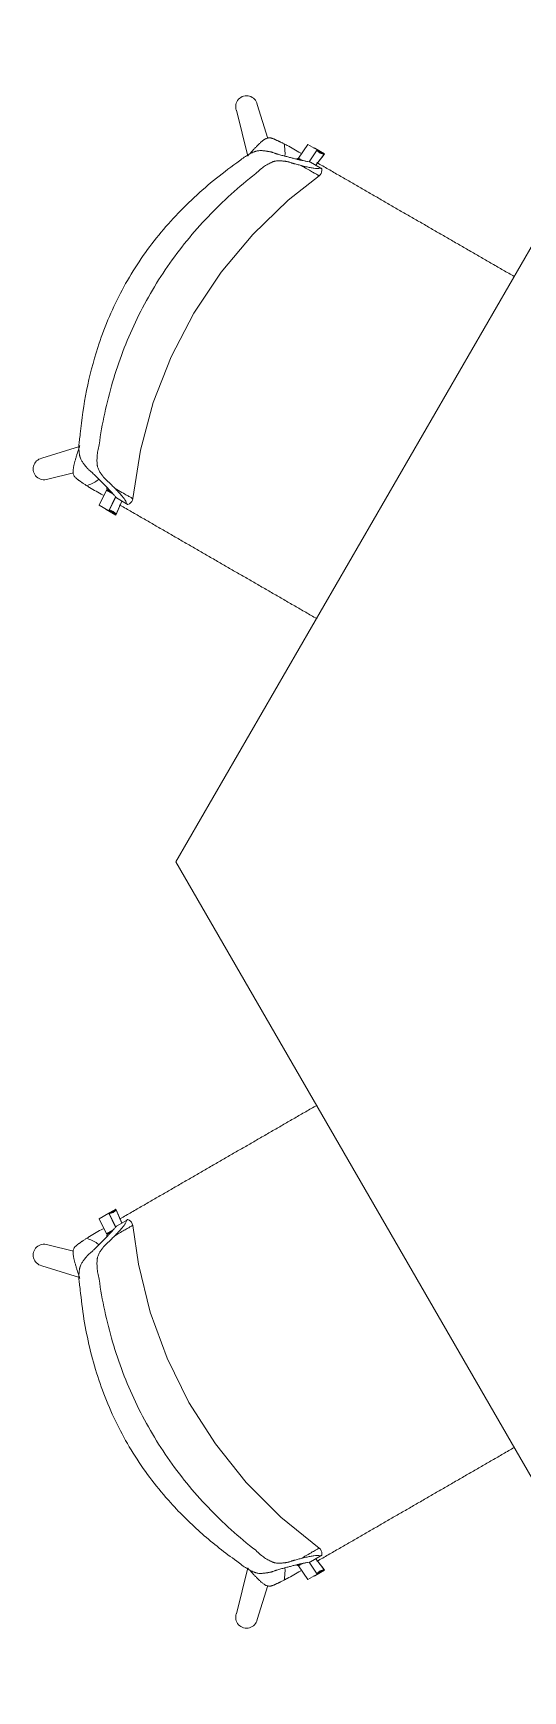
# Model space of a CAD drawing. Header units: millimetres. Extents: x 155927 to 326028, y -36033 to 97293.
# Drawn here: x 175609 to 176197, y 19886 to 21878 of the extents above; entities that cross this region are included whole.
import ezdxf

# ---------------------------------------------------------------- set-up
doc = ezdxf.new("R2010")
doc.units = ezdxf.units.MM
doc.header["$MEASUREMENT"] = 0
doc.layers.add('I-FURN', color=8, linetype='CONTINUOUS', lineweight=9)

msp = doc.modelspace()

# ---------------------------------------------------------------- linework, layer by layer
at = {"layer": 'I-FURN'}
for p, q in [((176355.3, 21877.9), (175780.3, 20882)), ((175890.8, 21751.5), (175877.9, 21792.3)), ((175852.8, 21785.2), (175866.6, 21730.3)), ((175927.4, 21727.8), (175938.5, 21744.3)), ((175938.5, 21744.3), (175950.1, 21737.6)), ((175950.1, 21737.6), (175940.4, 21723.2)), ((175958.7, 21733.1), (175947.1, 21739.7)), ((175948.3, 21719.2), (175958.7, 21733.1)), ((175948.4, 21719.2), (175958.2, 21732.3)), ((175929.5, 21725.4), (175926.9, 21726.9)), ((175932.5, 21724.8), (175927.4, 21727.8)), ((175941.9, 21722.9), (175953.7, 21716.1)), ((175955.2, 21710.7), (175955.6, 21712.9)), ((175955.6, 21712.9), (175955.5, 21715.1)), ((175915.2, 21677.1), (175952.3, 21706.4)), ((175952.3, 21706.4), (175953.6, 21707.7)), ((175953.6, 21707.7), (175954.7, 21709.3)), ((175954.7, 21709.3), (175955.2, 21710.7)), ((175872.5, 21636.1), (175915.2, 21677.1)), ((175834.6, 21590.8), (175872.5, 21636.1)), ((175801.8, 21541.6), (175834.6, 21590.8)), ((175774.4, 21489.1), (175801.8, 21541.6)), ((175752.9, 21434.1), (175774.4, 21489.1)), ((175737.5, 21377), (175752.9, 21434.1)), ((175664.6, 21381.4), (175619.1, 21367.1)), ((175728.4, 21318.6), (175737.5, 21377)), ((175626.2, 21342), (175657, 21349.7)), ((175688.2, 21310.8), (175697, 21328.7)), ((175697, 21328.7), (175704.6, 21324.3)), ((175697.5, 21329.5), (175702.6, 21326.5)), ((175707.8, 21320.6), (175699.7, 21304.1)), ((175707.9, 21320.5), (175700.2, 21304.9)), ((175708, 21298.9), (175715.2, 21315.7)), ((175708.5, 21299.8), (175715.3, 21315.7)), ((175708.9, 21319.4), (175720.7, 21312.5)), ((175726.1, 21313.9), (175724.4, 21312.4)), ((175727.1, 21315.1), (175726.1, 21313.9)), ((175727.9, 21316.8), (175727.1, 21315.1)), ((175728.4, 21318.6), (175727.9, 21316.8)), ((175699.7, 21304.1), (175688.2, 21310.8)), ((175696.4, 21305.6), (175708, 21298.9)), ((175724.4, 21312.4), (175722.5, 21311.5)), ((175780.3, 20882), (176355.4, 19886.1)), ((175688.2, 20453.2), (175699.7, 20459.9)), ((175708, 20465), (175696.4, 20458.4)), ((175699.7, 20459.9), (175707.8, 20443.4)), ((175700.2, 20459.1), (175707.9, 20443.5)), ((175715.2, 20448.2), (175708, 20465)), ((175715.3, 20448.3), (175708.5, 20464.2)), ((175697, 20435.3), (175688.2, 20453.2)), ((175704.6, 20439.7), (175697, 20435.3)), ((175702.6, 20437.5), (175697.5, 20434.5)), ((175720.7, 20451.4), (175708.9, 20444.6)), ((175722.5, 20452.5), (175724.2, 20451.7)), ((175724.2, 20451.7), (175725.7, 20450.5)), ((175725.7, 20450.5), (175726.7, 20449.4)), ((175726.7, 20449.4), (175727.8, 20447.4)), ((175727.8, 20447.4), (175728.4, 20445.4)), ((175735.2, 20398.6), (175728.4, 20445.4)), ((175657, 20414.3), (175626.2, 20422)), ((175619.1, 20396.9), (175664.6, 20382.6)), ((175749.4, 20341.2), (175735.2, 20398.6)), ((175769.7, 20285.6), (175749.4, 20341.2)), ((175795.9, 20232.6), (175769.7, 20285.6)), ((175827.6, 20182.7), (175795.9, 20232.6)), ((175864.6, 20136.6), (175827.6, 20182.7)), ((175906.3, 20094.7), (175864.6, 20136.6)), ((175952.3, 20057.6), (175906.3, 20094.7)), ((175926.9, 20037), (175929.5, 20038.5)), ((175927.4, 20036.2), (175932.5, 20039.2)), ((175940.4, 20040.8), (175950.1, 20026.3)), ((175953.7, 20047.9), (175941.9, 20041.1)), ((175958.7, 20030.9), (175948.3, 20044.8)), ((175958.2, 20031.7), (175948.4, 20044.8)), ((175953.8, 20056.1), (175952.3, 20057.6)), ((175954.9, 20054.1), (175953.8, 20056.1)), ((175955.4, 20052.7), (175954.9, 20054.1)), ((175955.6, 20050.8), (175955.4, 20052.7)), ((175955.5, 20048.9), (175955.6, 20050.8)), ((175866.6, 20033.7), (175852.8, 19978.7)), ((175938.5, 20019.7), (175927.4, 20036.2)), ((175950.1, 20026.3), (175938.5, 20019.7)), ((175947.1, 20024.2), (175958.7, 20030.9)), ((175877.9, 19971.6), (175890.8, 20012.5))]:
    msp.add_line(p, q, dxfattribs=at)
for centre, start, end in [((175865.1, 21789.6), 11.9662, 199.5824), ((175621.8, 21354.3), 101.9896, 289.6059), ((175621.8, 20409.7), 70.3941, 258.0104), ((175865.1, 19974.4), 160.4176, 348.0338)]:
    msp.add_arc(centre, 13.1, start, end, dxfattribs=at)
for centre, major_axis, start_param, end_param in [((175950.7, 21756.7), (-8.7, -15.1), 0.238848, 0.322489), ((175961.7, 21749.2), (-8.7, -15.1), 6.026179, 6.605675), ((175962.2, 21750), (-8.7, -15.1), 6.026179, 6.605675), ((175695.1, 21287.4), (-8.7, -15.1), 2.819103, 3.398599), ((175695.6, 21288.2), (-8.7, -15.1), 2.819103, 3.398599), ((175695.1, 20476.6), (-8.7, 15.1), 2.884586, 3.464082), ((175695.6, 20475.8), (-8.7, 15.1), 2.884586, 3.464082), ((175950.7, 20007.3), (-8.7, 15.1), 5.960696, 6.044337), ((175961.7, 20014.7), (-8.7, 15.1), 5.960696, 6.540192), ((175962.2, 20013.9), (-8.7, 15.1), 5.960696, 6.540192)]:
    msp.add_ellipse(centre, major_axis=major_axis, ratio=0.978487, start_param=start_param, end_param=end_param, dxfattribs=at)
for points, knots in [([(175866.8, 21730.7), (175868.4, 21732.4), (175870.9, 21735.3), (175874, 21738.6), (175875.8, 21740.4), (175877.1, 21741.8), (175878.3, 21743), (175879.5, 21744.2), (175880.7, 21745.3), (175882, 21746.5), (175883.4, 21747.8), (175884.8, 21748.9), (175886, 21749.8), (175886.9, 21750.4), (175887.6, 21750.8), (175888.3, 21751.1), (175889.3, 21751.6), (175890.6, 21752), (175892, 21752.1), (175893.4, 21752.1), (175894.7, 21751.8), (175896, 21751.5), (175897.2, 21751), (175898, 21750.7), (175898.5, 21750.5), (175898.8, 21750.4), (175899.2, 21750.2), (175899.7, 21750), (175900.5, 21749.6), (175901.6, 21749.1), (175902.7, 21748.6), (175903.6, 21748.1), (175904.3, 21747.8), (175905.1, 21747.4), (175906.1, 21746.9), (175907.8, 21746.1), (175909.3, 21745.3), (175910.3, 21744.8)], [0, 0, 0, 0, 0.125, 0.1875, 0.21875, 0.25, 0.28125, 0.3125, 0.34375, 0.375, 0.40625, 0.4375, 0.46875, 0.484375, 0.5, 0.515625, 0.53125, 0.5625, 0.59375, 0.625, 0.65625, 0.6875, 0.71875, 0.734375, 0.742188, 0.75, 0.757812, 0.765625, 0.78125, 0.8125, 0.84375, 0.859375, 0.875, 0.890625, 0.90625, 0.9375, 1, 1, 1, 1]), ([(175853.5, 21722.1), (175855.6, 21723.9), (175859.5, 21727), (175864.2, 21730.2), (175867.8, 21732.3), (175870.4, 21733.7), (175872.5, 21734.6), (175873.9, 21735.2), (175874.7, 21735.5), (175875.3, 21735.7), (175875.9, 21735.9), (175876.7, 21736.1), (175878, 21736.5), (175879.9, 21736.7), (175881.9, 21736.9), (175883.9, 21736.8), (175885.7, 21736.6), (175887.5, 21736.4), (175888.9, 21736.1), (175889.8, 21736), (175890.4, 21735.9), (175890.8, 21735.9), (175891.2, 21735.8), (175891.7, 21735.8), (175892.6, 21735.6), (175893.8, 21735.3), (175895.2, 21735), (175896.8, 21734.4), (175898.5, 21733.8), (175900.1, 21733.2), (175901.3, 21732.8), (175902.6, 21732.5), (175904.3, 21732), (175907.2, 21731.2), (175911.3, 21730.1), (175915.8, 21728.9), (175920, 21727.8), (175924.1, 21726.7), (175927.9, 21725.8), (175931.4, 21725), (175933.5, 21724.6), (175934.5, 21724.4)], [0, 0, 0, 0, 0.035714, 0.071429, 0.089286, 0.107143, 0.125, 0.133929, 0.138393, 0.142857, 0.147321, 0.151786, 0.160714, 0.178571, 0.196429, 0.214286, 0.232143, 0.25, 0.267857, 0.276786, 0.28125, 0.285714, 0.290179, 0.294643, 0.303571, 0.321429, 0.339286, 0.357143, 0.392857, 0.410714, 0.428571, 0.446429, 0.464286, 0.5, 0.571429, 0.642857, 0.714286, 0.785714, 0.857143, 0.928571, 1, 1, 1, 1]), ([(175911.2, 21729.7), (175911.2, 21730.1), (175911.3, 21732.7), (175911.3, 21737.7), (175910.7, 21742.4), (175910.3, 21744.8)], [0.93933321, 0.93933321, 0.93933321, 0.93933321, 0.94444444, 0.97222222, 1, 1, 1, 1]), ([(175665.4, 21396.3), (175667, 21413.9), (175672, 21448.9), (175686.8, 21506.1), (175711.7, 21566.3), (175749.9, 21626.1), (175789.6, 21669.9), (175825.1, 21701.1), (175843.9, 21715.3), (175853.5, 21722.1)], [-1, -1, -1, -1, -0.863636, -0.727273, -0.545455, -0.363636, -0.181818, -0.090909, 0, 0, 0, 0]), ([(175930.7, 21718.9), (175929.1, 21719.3), (175926.7, 21719.9), (175923.9, 21720.6), (175922.3, 21721), (175921.1, 21721.4), (175920, 21721.7), (175918.5, 21722.2), (175917.2, 21722.7), (175915.7, 21723.2), (175914.6, 21723.5), (175913.5, 21723.7), (175912.7, 21723.8), (175912.2, 21723.9), (175911.8, 21723.9), (175911.4, 21724), (175910.9, 21724), (175910, 21724.1), (175908.6, 21724.3), (175906.8, 21724.5), (175904.9, 21724.6), (175902.9, 21724.6), (175900.9, 21724.5), (175899.1, 21724.1), (175897.8, 21723.8), (175897, 21723.5), (175896.5, 21723.3), (175895.9, 21723.1), (175895.1, 21722.7), (175893.8, 21722.1), (175891.8, 21721.1), (175889.3, 21719.7), (175885.9, 21717.5), (175881.6, 21714.2), (175878, 21710.9), (175876.1, 21709.1)], [0, 0, 0, 0, 0.125, 0.1875, 0.21875, 0.25, 0.28125, 0.3125, 0.375, 0.40625, 0.4375, 0.46875, 0.484375, 0.492188, 0.5, 0.507812, 0.515625, 0.53125, 0.5625, 0.59375, 0.625, 0.65625, 0.6875, 0.71875, 0.734375, 0.742188, 0.75, 0.757812, 0.765625, 0.78125, 0.8125, 0.84375, 0.875, 0.9375, 1, 1, 1, 1]), ([(175927.4, 21727.7), (175927, 21727.6), (175926.2, 21727.2), (175925.3, 21726.8), (175924.9, 21726.6)], [-0.8741323, -0.8741323, -0.8741323, -0.8741323, -0.6666667, -0.4718724, -0.4718724, -0.4718724, -0.4718724]), ([(175930.7, 21718.9), (175933.3, 21717.4), (175937.9, 21714.7), (175943.4, 21711.5), (175947.6, 21709.1), (175949.9, 21707.8), (175951.1, 21707.1), (175951.7, 21706.7), (175952.2, 21706.5), (175952.3, 21706.4), (175952.3, 21706.4)], [0, 0, 0, 0, 0.1111111, 0.2222222, 0.3333333, 0.4444444, 0.5, 0.5555556, 0.6111111, 0.6625707, 0.6625707, 0.6625707, 0.6625707]), ([(175949.7, 21722.3), (175950.3, 21721.9), (175953.1, 21720.3), (175958.2, 21717.4), (175965, 21713.5), (175971.7, 21709.6), (175980.4, 21704.6), (175991.1, 21698.4), (176001.7, 21692.3), (176010.3, 21687.3), (176016.9, 21683.5), (176023.5, 21679.7), (176032.2, 21674.7), (176042.9, 21668.5), (176055.8, 21661), (176068.9, 21653.5), (176082.1, 21645.9), (176095, 21638.4), (176105.9, 21632.1), (176114.6, 21627.1), (176121.2, 21623.3), (176127.8, 21619.5), (176136.5, 21614.5), (176147.3, 21608.2), (176158.1, 21602), (176166.8, 21596.9), (176173.4, 21593.1), (176180, 21589.3), (176184.4, 21586.8), (176186.7, 21585.5), (176186.8, 21585.4)], [-0.8977274, -0.8977274, -0.8977274, -0.8977274, -0.8928571, -0.875, -0.8571429, -0.8392857, -0.8214286, -0.7857143, -0.75, -0.7321429, -0.7142857, -0.6964286, -0.6785714, -0.6428571, -0.6071429, -0.5714286, -0.5357143, -0.5, -0.4642857, -0.4464286, -0.4285714, -0.4107143, -0.3928571, -0.3571429, -0.3214286, -0.3035714, -0.2857143, -0.2678571, -0.25, -0.2492433, -0.2492433, -0.2492433, -0.2492433]), ([(175876.1, 21709.1), (175865.9, 21701.2), (175846.2, 21684.7), (175809.3, 21648.7), (175768.4, 21598.7), (175729.7, 21531.6), (175706.8, 21471.3), (175694.2, 21421.3), (175689.7, 21396), (175688, 21383.2)], [-1, -1, -1, -1, -0.9, -0.8, -0.6, -0.4, -0.2, -0.1, 0, 0, 0, 0]), ([(175703.9, 21325), (175702.6, 21326.6), (175700.3, 21329.1), (175696.7, 21332.9), (175693.7, 21335.9), (175690.6, 21339), (175687.3, 21342.3), (175684.4, 21345.2), (175681.9, 21347.7), (175680.3, 21349.2), (175679.1, 21350.4), (175677.8, 21351.5), (175676.4, 21352.6), (175675.1, 21353.8), (175674.1, 21354.8), (175673.3, 21355.7), (175672.7, 21356.4), (175672.4, 21356.8), (175672.1, 21357.1), (175671.9, 21357.4), (175671.5, 21357.9), (175670.9, 21358.6), (175670, 21359.8), (175668.9, 21361.2), (175667.8, 21362.7), (175666.8, 21364.3), (175665.9, 21366.2), (175665.2, 21367.9), (175664.9, 21369.2), (175664.7, 21370), (175664.5, 21370.6), (175664.4, 21371.2), (175664.3, 21372), (175664.1, 21373.6), (175663.8, 21375.9), (175663.7, 21378.8), (175663.7, 21383), (175664.1, 21388.6), (175664.9, 21393.6), (175665.4, 21396.3)], [0, 0, 0, 0, 0.142857, 0.214286, 0.285714, 0.357143, 0.428571, 0.5, 0.535714, 0.571429, 0.589286, 0.607143, 0.642857, 0.660714, 0.678571, 0.696429, 0.705357, 0.709821, 0.714286, 0.71875, 0.723214, 0.732143, 0.75, 0.767857, 0.785714, 0.803571, 0.821429, 0.839286, 0.848214, 0.852679, 0.857143, 0.861607, 0.866071, 0.875, 0.892857, 0.910714, 0.928571, 0.964286, 1, 1, 1, 1]), ([(175673.1, 21334.1), (175672.2, 21334.7), (175670.8, 21335.6), (175669.2, 21336.7), (175668.3, 21337.3), (175667.6, 21337.8), (175666.9, 21338.2), (175666.1, 21338.8), (175665.1, 21339.5), (175664.1, 21340.2), (175663.4, 21340.7), (175663, 21341), (175662.6, 21341.3), (175662.3, 21341.5), (175661.9, 21341.8), (175661.2, 21342.4), (175660.3, 21343.2), (175659.3, 21344.1), (175658.4, 21345.1), (175657.7, 21346.3), (175657.1, 21347.6), (175656.8, 21348.9), (175656.7, 21350), (175656.7, 21350.8), (175656.7, 21351.6), (175656.7, 21352.7), (175656.9, 21354.1), (175657.1, 21355.9), (175657.5, 21357.8), (175657.9, 21359.5), (175658.3, 21361.1), (175658.7, 21362.7), (175659.2, 21364.4), (175659.7, 21366.2), (175660.4, 21368.6), (175661.8, 21373), (175662.9, 21376.6), (175663.7, 21378.9)], [0, 0, 0, 0, 0.0625, 0.09375, 0.109375, 0.125, 0.140625, 0.15625, 0.1875, 0.21875, 0.234375, 0.242188, 0.25, 0.257812, 0.265625, 0.28125, 0.3125, 0.34375, 0.375, 0.40625, 0.4375, 0.46875, 0.484375, 0.5, 0.515625, 0.53125, 0.5625, 0.59375, 0.625, 0.65625, 0.6875, 0.71875, 0.75, 0.78125, 0.8125, 0.875, 1, 1, 1, 1]), ([(175688, 21383.2), (175687.3, 21380.7), (175686.3, 21375.9), (175685.6, 21370.5), (175685.4, 21366.5), (175685.4, 21363.7), (175685.5, 21361.4), (175685.7, 21359.9), (175685.8, 21359.1), (175685.8, 21358.5), (175685.9, 21357.9), (175686.1, 21357.1), (175686.4, 21355.8), (175687, 21354.1), (175687.9, 21352.2), (175688.9, 21350.5), (175690, 21349), (175691, 21347.5), (175691.9, 21346.4), (175692.4, 21345.6), (175692.7, 21345.2), (175693, 21344.9), (175693.2, 21344.6), (175693.5, 21344.2), (175694, 21343.5), (175694.7, 21342.7), (175695.6, 21341.8), (175696.7, 21340.8), (175697.8, 21339.9), (175699, 21338.9), (175699.9, 21338.1), (175700.7, 21337.2), (175701.9, 21336.1), (175703.9, 21334), (175705.7, 21332.3), (175706.8, 21331.1)], [0, 0, 0, 0, 0.0625, 0.125, 0.15625, 0.1875, 0.21875, 0.234375, 0.242188, 0.25, 0.257812, 0.265625, 0.28125, 0.3125, 0.34375, 0.375, 0.40625, 0.4375, 0.46875, 0.484375, 0.492188, 0.5, 0.507812, 0.515625, 0.53125, 0.5625, 0.59375, 0.625, 0.6875, 0.71875, 0.75, 0.78125, 0.8125, 0.875, 1, 1, 1, 1]), ([(175673.1, 21334.1), (175675.5, 21335), (175679.8, 21336.8), (175684.6, 21339.5), (175687.3, 21341.3), (175688, 21341.8)], [0, 0, 0, 0, 0.02777778, 0.05555556, 0.06747035, 0.06747035, 0.06747035, 0.06747035]), ([(175697.2, 21332.3), (175697.2, 21331.8), (175697.3, 21330.8), (175697.4, 21329.9), (175697.5, 21329.4)], [-0.5281276, -0.5281276, -0.5281276, -0.5281276, -0.3333333, -0.1189454, -0.1189454, -0.1189454, -0.1189454]), ([(175728.4, 21318.6), (175728.4, 21318.6), (175728.3, 21318.7), (175727.8, 21318.9), (175727, 21319.4), (175725.3, 21320.4), (175721.9, 21322.3), (175715.7, 21325.9), (175710, 21329.2), (175706.8, 21331.1)], [0.3374293, 0.3374293, 0.3374293, 0.3374293, 0.3888889, 0.4444444, 0.5138889, 0.5833333, 0.7222222, 0.8611111, 1, 1, 1, 1]), ([(175949.5, 21174.3), (175949.4, 21174.4), (175945.1, 21176.9), (175936.2, 21182), (175922.9, 21189.7), (175909.8, 21197.2), (175899, 21203.5), (175890.2, 21208.6), (175883.6, 21212.4), (175877, 21216.2), (175868.3, 21221.2), (175857.6, 21227.4), (175846.9, 21233.6), (175838.3, 21238.5), (175831.7, 21242.3), (175825.2, 21246.1), (175816.5, 21251.1), (175805.7, 21257.3), (175794.9, 21263.6), (175786.2, 21268.6), (175779.5, 21272.5), (175772.9, 21276.3), (175764.2, 21281.3), (175753.4, 21287.6), (175740.3, 21295.1), (175727, 21302.8), (175717.7, 21308.2), (175712.8, 21311), (175712.4, 21311.2)], [-0.7503695, -0.7503695, -0.7503695, -0.7503695, -0.75, -0.7142857, -0.6785714, -0.6428571, -0.6071429, -0.5892857, -0.5714286, -0.5535714, -0.5357143, -0.5, -0.4642857, -0.4464286, -0.4285714, -0.4107143, -0.3928571, -0.3571429, -0.3214286, -0.3035714, -0.2857143, -0.2678571, -0.25, -0.2142857, -0.1785714, -0.1428571, -0.1071429, -0.103964, -0.103964, -0.103964, -0.103964]), ([(175712.4, 20452.8), (175712.8, 20453), (175717.6, 20455.8), (175727, 20461.2), (175740.3, 20468.9), (175753.4, 20476.4), (175764.2, 20482.7), (175772.9, 20487.7), (175779.5, 20491.5), (175786.2, 20495.4), (175794.9, 20500.4), (175805.7, 20506.7), (175816.5, 20512.9), (175825.2, 20517.9), (175831.7, 20521.7), (175838.3, 20525.4), (175846.9, 20530.4), (175857.6, 20536.6), (175868.3, 20542.8), (175877, 20547.8), (175883.6, 20551.6), (175890.2, 20555.4), (175899, 20560.5), (175909.8, 20566.8), (175922.9, 20574.3), (175936.2, 20582), (175945.1, 20587.1), (175949.5, 20589.6), (175949.5, 20589.7)], [-0.896036, -0.896036, -0.896036, -0.896036, -0.8928571, -0.8571429, -0.8214286, -0.7857143, -0.75, -0.7321429, -0.7142857, -0.6964286, -0.6785714, -0.6428571, -0.6071429, -0.5892857, -0.5714286, -0.5535714, -0.5357143, -0.5, -0.4642857, -0.4464286, -0.4285714, -0.4107143, -0.3928571, -0.3571429, -0.3214286, -0.2857143, -0.25, -0.2496035, -0.2496035, -0.2496035, -0.2496035]), ([(175664.6, 20393.5), (175664.6, 20393.7), (175664.7, 20394), (175664.9, 20394.8), (175665.2, 20396.1), (175665.9, 20397.8), (175666.8, 20399.7), (175667.8, 20401.3), (175668.9, 20402.8), (175670, 20404.2), (175670.9, 20405.3), (175671.5, 20406.1), (175671.9, 20406.5), (175672.1, 20406.9), (175672.4, 20407.2), (175672.7, 20407.6), (175673.3, 20408.3), (175674.1, 20409.2), (175675.1, 20410.2), (175676.4, 20411.4), (175677.8, 20412.5), (175679.1, 20413.6), (175680, 20414.5), (175681, 20415.4), (175682.2, 20416.6), (175684.4, 20418.8), (175687.3, 20421.7), (175690.6, 20425), (175693.7, 20428.1), (175696.7, 20431.1), (175699.4, 20433.9), (175701.9, 20436.6), (175703.3, 20438.2), (175703.9, 20438.9)], [0.1437139, 0.1437139, 0.1437139, 0.1437139, 0.1473214, 0.1517857, 0.1607143, 0.1785714, 0.1964286, 0.2142857, 0.2321429, 0.25, 0.2678571, 0.2767857, 0.28125, 0.2857143, 0.2901786, 0.2946429, 0.3035714, 0.3214286, 0.3392857, 0.3571429, 0.3928571, 0.4107143, 0.4285714, 0.4464286, 0.4642857, 0.5, 0.5714286, 0.6428571, 0.7142857, 0.7857143, 0.8571429, 0.9285714, 1, 1, 1, 1]), ([(175706.8, 20432.9), (175709.4, 20434.4), (175714, 20437.1), (175719.6, 20440.3), (175723.7, 20442.6), (175726, 20444), (175727.2, 20444.7), (175727.9, 20445.1), (175728.3, 20445.3), (175728.4, 20445.4), (175728.4, 20445.4)], [0, 0, 0, 0, 0.1111111, 0.2222222, 0.3333333, 0.4444444, 0.5, 0.5555556, 0.6111111, 0.6625707, 0.6625707, 0.6625707, 0.6625707]), ([(175663.7, 20385.1), (175662.9, 20387.4), (175661.8, 20391), (175660.4, 20395.4), (175659.7, 20397.8), (175659.2, 20399.6), (175658.7, 20401.3), (175658.3, 20402.8), (175657.9, 20404.5), (175657.5, 20406.2), (175657.1, 20408.1), (175656.9, 20409.8), (175656.7, 20411.3), (175656.7, 20412.4), (175656.7, 20413.2), (175656.7, 20414), (175656.8, 20415.1), (175657.1, 20416.3), (175657.7, 20417.7), (175658.4, 20418.9), (175659.3, 20419.9), (175660.3, 20420.8), (175661.2, 20421.6), (175661.9, 20422.2), (175662.3, 20422.5), (175662.6, 20422.7), (175663, 20423), (175663.4, 20423.3), (175664.1, 20423.8), (175665.1, 20424.5), (175666.1, 20425.2), (175666.9, 20425.8), (175667.6, 20426.2), (175668.3, 20426.7), (175669.2, 20427.3), (175670.8, 20428.4), (175672.2, 20429.3), (175673.1, 20429.9)], [0, 0, 0, 0, 0.125, 0.1875, 0.21875, 0.25, 0.28125, 0.3125, 0.34375, 0.375, 0.40625, 0.4375, 0.46875, 0.484375, 0.5, 0.515625, 0.53125, 0.5625, 0.59375, 0.625, 0.65625, 0.6875, 0.71875, 0.734375, 0.742188, 0.75, 0.757812, 0.765625, 0.78125, 0.8125, 0.84375, 0.859375, 0.875, 0.890625, 0.90625, 0.9375, 1, 1, 1, 1]), ([(175687.9, 20422.2), (175687.2, 20422.7), (175684.6, 20424.5), (175679.8, 20427.2), (175675.5, 20429), (175673.1, 20429.9)], [0.93303317, 0.93303317, 0.93303317, 0.93303317, 0.94444444, 0.97222222, 1, 1, 1, 1]), ([(175706.8, 20432.9), (175705.7, 20431.7), (175703.9, 20430), (175701.9, 20427.9), (175700.7, 20426.8), (175699.9, 20425.9), (175699, 20425), (175697.8, 20424.1), (175696.7, 20423.1), (175695.6, 20422.1), (175694.7, 20421.3), (175694, 20420.5), (175693.5, 20419.8), (175693.2, 20419.4), (175693, 20419.1), (175692.7, 20418.8), (175692.4, 20418.3), (175691.9, 20417.6), (175691, 20416.5), (175690, 20415), (175688.9, 20413.5), (175687.9, 20411.8), (175687, 20409.9), (175686.4, 20408.2), (175686.1, 20406.9), (175685.9, 20406.1), (175685.8, 20405.5), (175685.8, 20404.9), (175685.7, 20404), (175685.5, 20402.6), (175685.4, 20400.3), (175685.4, 20397.5), (175685.6, 20393.5), (175686.3, 20388), (175687.3, 20383.3), (175688, 20380.8)], [0, 0, 0, 0, 0.125, 0.1875, 0.21875, 0.25, 0.28125, 0.3125, 0.375, 0.40625, 0.4375, 0.46875, 0.484375, 0.492188, 0.5, 0.507812, 0.515625, 0.53125, 0.5625, 0.59375, 0.625, 0.65625, 0.6875, 0.71875, 0.734375, 0.742188, 0.75, 0.757812, 0.765625, 0.78125, 0.8125, 0.84375, 0.875, 0.9375, 1, 1, 1, 1]), ([(175697.5, 20434.6), (175697.4, 20434.1), (175697.3, 20433.2), (175697.2, 20432.2), (175697.2, 20431.7)], [-0.8810546, -0.8810546, -0.8810546, -0.8810546, -0.6666667, -0.4718724, -0.4718724, -0.4718724, -0.4718724]), ([(175665.4, 20367.7), (175664.9, 20370.4), (175664.1, 20375.4), (175663.7, 20381), (175663.7, 20385.2), (175663.8, 20388.1), (175664.1, 20390.4), (175664.3, 20391.9), (175664.4, 20392.8), (175664.5, 20393.2), (175664.5, 20393.4)], [0, 0, 0, 0, 0.0357143, 0.0714286, 0.0892857, 0.1071429, 0.125, 0.1339286, 0.1383929, 0.1428571, 0.1428571, 0.1428571, 0.1428571]), ([(175688, 20380.8), (175689.7, 20368), (175694.2, 20342.7), (175706.8, 20292.7), (175729.7, 20232.3), (175768.4, 20165.2), (175809.3, 20115.2), (175846.2, 20079.3), (175865.9, 20062.8), (175876.1, 20054.9)], [-1, -1, -1, -1, -0.9, -0.8, -0.6, -0.4, -0.2, -0.1, 0, 0, 0, 0]), ([(175853.5, 20041.9), (175839, 20052), (175811.2, 20073.9), (175769.1, 20115.3), (175729.4, 20166.9), (175696.7, 20230), (175678.6, 20286.3), (175669.4, 20332.6), (175666.4, 20356), (175665.4, 20367.7)], [-1, -1, -1, -1, -0.863636, -0.727273, -0.545455, -0.363636, -0.181818, -0.090909, 0, 0, 0, 0]), ([(176186.8, 20178.6), (176186.7, 20178.5), (176184.5, 20177.2), (176180, 20174.7), (176173.4, 20170.9), (176166.8, 20167), (176158.1, 20162), (176147.3, 20155.8), (176136.5, 20149.5), (176127.8, 20144.5), (176121.2, 20140.7), (176114.6, 20136.9), (176105.9, 20131.8), (176095, 20125.6), (176082.1, 20118.1), (176068.9, 20110.5), (176055.8, 20102.9), (176042.9, 20095.5), (176032.2, 20089.3), (176023.5, 20084.3), (176016.9, 20080.4), (176010.3, 20076.7), (176001.7, 20071.7), (175991.1, 20065.6), (175980.4, 20059.4), (175971.7, 20054.4), (175965, 20050.5), (175958.2, 20046.6), (175953.2, 20043.7), (175950.3, 20042), (175949.7, 20041.7)], [-0.7508218, -0.7508218, -0.7508218, -0.7508218, -0.75, -0.7321429, -0.7142857, -0.6964286, -0.6785714, -0.6428571, -0.6071429, -0.5892857, -0.5714286, -0.5535714, -0.5357143, -0.5, -0.4642857, -0.4285714, -0.3928571, -0.3571429, -0.3214286, -0.3035714, -0.2857143, -0.2678571, -0.25, -0.2142857, -0.1785714, -0.1607143, -0.1428571, -0.125, -0.1071429, -0.1022726, -0.1022726, -0.1022726, -0.1022726]), ([(175934.5, 20039.6), (175932.5, 20039.2), (175929.2, 20038.5), (175924.1, 20037.3), (175920, 20036.2), (175915.8, 20035.1), (175911.3, 20033.9), (175907.2, 20032.8), (175903.9, 20031.9), (175901.7, 20031.3), (175900.1, 20030.8), (175898.5, 20030.2), (175896.8, 20029.6), (175895.2, 20029), (175893.8, 20028.6), (175892.6, 20028.4), (175891.7, 20028.2), (175891.2, 20028.1), (175890.8, 20028.1), (175890.4, 20028), (175889.8, 20028), (175888.9, 20027.8), (175887.5, 20027.6), (175885.7, 20027.4), (175883.9, 20027.2), (175881.9, 20027.1), (175879.9, 20027.2), (175878, 20027.5), (175876.7, 20027.9), (175875.9, 20028.1), (175875.3, 20028.3), (175874.7, 20028.5), (175873.9, 20028.8), (175872.5, 20029.4), (175870.4, 20030.3), (175867.8, 20031.7), (175864.2, 20033.8), (175859.5, 20036.9), (175855.6, 20040.1), (175853.5, 20041.9)], [0, 0, 0, 0, 0.142857, 0.214286, 0.285714, 0.357143, 0.428571, 0.5, 0.535714, 0.571429, 0.589286, 0.607143, 0.642857, 0.660714, 0.678571, 0.696429, 0.705357, 0.709821, 0.714286, 0.71875, 0.723214, 0.732143, 0.75, 0.767857, 0.785714, 0.803571, 0.821429, 0.839286, 0.848214, 0.852679, 0.857143, 0.861607, 0.866071, 0.875, 0.892857, 0.910714, 0.928571, 0.964286, 1, 1, 1, 1]), ([(175876.1, 20054.9), (175878, 20053.1), (175881.6, 20049.8), (175885.9, 20046.5), (175889.3, 20044.3), (175891.8, 20042.9), (175893.8, 20041.9), (175895.1, 20041.2), (175895.9, 20040.9), (175896.5, 20040.7), (175897, 20040.5), (175897.8, 20040.2), (175899.1, 20039.9), (175900.9, 20039.5), (175902.9, 20039.4), (175904.9, 20039.4), (175906.8, 20039.5), (175908.6, 20039.7), (175910, 20039.9), (175910.9, 20040), (175911.4, 20040), (175911.8, 20040), (175912.2, 20040.1), (175912.7, 20040.1), (175913.5, 20040.2), (175914.6, 20040.5), (175915.7, 20040.8), (175917.2, 20041.2), (175918.5, 20041.8), (175920, 20042.3), (175921.1, 20042.6), (175922.3, 20042.9), (175923.9, 20043.4), (175926.7, 20044.1), (175929.1, 20044.7), (175930.7, 20045.1)], [0, 0, 0, 0, 0.0625, 0.125, 0.15625, 0.1875, 0.21875, 0.234375, 0.242188, 0.25, 0.257812, 0.265625, 0.28125, 0.3125, 0.34375, 0.375, 0.40625, 0.4375, 0.46875, 0.484375, 0.492188, 0.5, 0.507812, 0.515625, 0.53125, 0.5625, 0.59375, 0.625, 0.6875, 0.71875, 0.75, 0.78125, 0.8125, 0.875, 1, 1, 1, 1]), ([(175952.3, 20057.6), (175952.3, 20057.6), (175952.2, 20057.5), (175951.7, 20057.3), (175950.9, 20056.8), (175949.2, 20055.8), (175945.8, 20053.9), (175939.6, 20050.3), (175933.9, 20047), (175930.7, 20045.1)], [0.3374293, 0.3374293, 0.3374293, 0.3374293, 0.3888889, 0.4444444, 0.5138889, 0.5833333, 0.7222222, 0.8611111, 1, 1, 1, 1]), ([(175910.3, 20019.1), (175909.3, 20018.7), (175907.8, 20017.9), (175906.1, 20017), (175905.1, 20016.5), (175904.3, 20016.2), (175903.6, 20015.8), (175902.7, 20015.4), (175901.6, 20014.9), (175900.5, 20014.3), (175899.7, 20014), (175899.2, 20013.8), (175898.8, 20013.6), (175898.5, 20013.5), (175898, 20013.3), (175897.2, 20012.9), (175896, 20012.5), (175894.7, 20012.1), (175893.4, 20011.9), (175892, 20011.8), (175890.6, 20012), (175889.3, 20012.4), (175888.3, 20012.8), (175887.6, 20013.2), (175886.9, 20013.6), (175886, 20014.2), (175884.8, 20015.1), (175883.4, 20016.2), (175882, 20017.4), (175880.7, 20018.7), (175879.5, 20019.8), (175878.3, 20021), (175877.1, 20022.2), (175875.8, 20023.5), (175874, 20025.4), (175870.9, 20028.7), (175868.4, 20031.5), (175866.8, 20033.3)], [0, 0, 0, 0, 0.0625, 0.09375, 0.109375, 0.125, 0.140625, 0.15625, 0.1875, 0.21875, 0.234375, 0.242188, 0.25, 0.257812, 0.265625, 0.28125, 0.3125, 0.34375, 0.375, 0.40625, 0.4375, 0.46875, 0.484375, 0.5, 0.515625, 0.53125, 0.5625, 0.59375, 0.625, 0.65625, 0.6875, 0.71875, 0.75, 0.78125, 0.8125, 0.875, 1, 1, 1, 1]), ([(175910.3, 20019.1), (175910.7, 20021.6), (175911.3, 20026.3), (175911.3, 20031.2), (175911.2, 20033.9), (175911.2, 20034.3)], [0, 0, 0, 0, 0.02777778, 0.05555556, 0.06066679, 0.06066679, 0.06066679, 0.06066679]), ([(175924.9, 20037.4), (175925.3, 20037.2), (175926.2, 20036.8), (175927, 20036.4), (175927.4, 20036.3)], [-0.5281276, -0.5281276, -0.5281276, -0.5281276, -0.3333333, -0.1258677, -0.1258677, -0.1258677, -0.1258677])]:
    msp.add_open_spline(points, degree=3, knots=knots, dxfattribs=at)
for points in [[(175910.3, 21744.8), (175910.8, 21744.5), (175912, 21744), (175913.1, 21743.4), (175913.7, 21743.1)], [(175913.7, 21743.1), (175919, 21740), (175924.5, 21736.9), (175930.1, 21733.6)], [(175953.7, 21716.1), (175953.3, 21715.8), (175952.2, 21715.4), (175949.6, 21715.2), (175946.1, 21715.5), (175941.7, 21716.3), (175936.5, 21717.4), (175932.7, 21718.3), (175930.7, 21718.9)], [(175934.5, 21724.4), (175935.8, 21724.1), (175938.4, 21723.6), (175940.7, 21723.1), (175941.9, 21722.9)], [(175954.8, 21715.5), (175955.1, 21715.3), (175955.5, 21715), (175955.4, 21715.1), (175954.9, 21715.4), (175954.2, 21715.8), (175953.7, 21716.1)], [(175664.9, 21382.4), (175664.5, 21381.2), (175664.1, 21380.1), (175663.7, 21378.9)], [(175663.7, 21378.9), (175664.1, 21380), (175664.5, 21381.2), (175664.9, 21382.4)], [(175676.4, 21332), (175675.8, 21332.4), (175674.7, 21333.1), (175673.7, 21333.8), (175673.1, 21334.1)], [(175692.7, 21322.6), (175687.1, 21325.8), (175681.7, 21329), (175676.4, 21332)], [(175708.9, 21319.4), (175708.1, 21320.2), (175706.6, 21322.1), (175704.8, 21324), (175703.9, 21325)], [(175706.8, 21331.1), (175708.3, 21329.6), (175711, 21326.8), (175714.5, 21322.8), (175717.4, 21319.4), (175719.5, 21316.5), (175720.6, 21314.2), (175720.7, 21313), (175720.7, 21312.5)], [(175720.7, 21312.5), (175721.2, 21312.3), (175721.9, 21311.9), (175722.4, 21311.5), (175722.5, 21311.5), (175722.1, 21311.7), (175721.8, 21311.9)], [(175676.4, 20432), (175681.7, 20435), (175687.1, 20438.2), (175692.7, 20441.4)], [(175703.9, 20438.9), (175704.8, 20440), (175706.6, 20441.9), (175708.1, 20443.7), (175708.9, 20444.6)], [(175720.7, 20451.4), (175720.7, 20451), (175720.6, 20449.8), (175719.5, 20447.5), (175717.4, 20444.6), (175714.5, 20441.1), (175711, 20437.2), (175708.3, 20434.4), (175706.8, 20432.9)], [(175721.8, 20452.1), (175722.1, 20452.3), (175722.5, 20452.5), (175722.4, 20452.5), (175721.9, 20452.1), (175721.2, 20451.7), (175720.7, 20451.4)], [(175673.1, 20429.9), (175673.7, 20430.2), (175674.7, 20430.9), (175675.8, 20431.6), (175676.4, 20432)], [(175664.9, 20381.6), (175664.5, 20382.8), (175664.1, 20383.9), (175663.7, 20385.1)], [(175663.7, 20385.1), (175664.1, 20383.9), (175664.5, 20382.7), (175664.9, 20381.6)], [(175930.7, 20045.1), (175932.7, 20045.7), (175936.5, 20046.6), (175941.7, 20047.7), (175946.1, 20048.5), (175949.6, 20048.8), (175952.2, 20048.6), (175953.3, 20048.2), (175953.7, 20047.9)], [(175941.9, 20041.1), (175940.7, 20040.8), (175938.4, 20040.4), (175935.8, 20039.9), (175934.5, 20039.6)], [(175953.7, 20047.9), (175954.2, 20048.2), (175954.9, 20048.6), (175955.4, 20048.9), (175955.5, 20048.9), (175955.1, 20048.7), (175954.8, 20048.5)], [(175913.7, 20020.9), (175913.1, 20020.6), (175912, 20020), (175910.8, 20019.4), (175910.3, 20019.1)], [(175930.1, 20030.4), (175924.5, 20027.1), (175919, 20024), (175913.7, 20020.9)]]:
    msp.add_open_spline(points, degree=3, dxfattribs=at)

doc.saveas('drawing.dxf')
